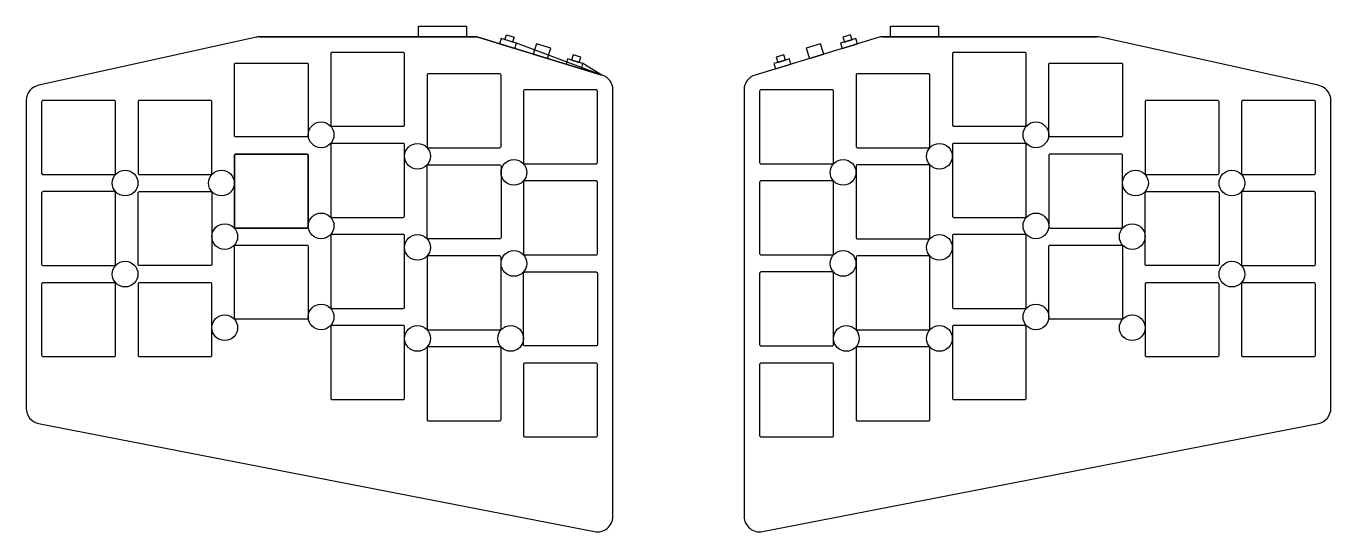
# Model space of a CAD drawing. Header units: millimetres. Extents: x -49 to 195, y -83 to 12.
import ezdxf

# ---------------------------------------------------------------- set-up
doc = ezdxf.new("R2010")
doc.units = ezdxf.units.MM

msp = doc.modelspace()

# ---------------------------------------------------------------- linework, layer by layer
for points in [[(24.78, 9.68), (24.78, 11.68), (24.83, 11.68), (26.22, 11.68), (32.3, 11.68), (33.69, 11.68), (33.73, 11.68), (33.73, 9.68)], [(112.94, 9.68), (112.94, 11.68), (112.98, 11.68), (114.38, 11.68), (120.46, 11.68), (121.85, 11.68), (121.89, 11.68), (121.89, 9.68)], [(36.08, 9.55), (59.03, 2.55), (55.5, 4.68), (54.06, 5.11), (52.63, 5.55), (52.34, 4.59)], [(36.08, 9.55), (59.03, 2.55), (43.07, 8.47), (41.63, 8.9), (40.2, 9.34), (39.9, 8.39)]]:
    msp.add_lwpolyline(points)
for points in [[(42.64, 9.64), (42.35, 8.69), (41.63, 8.9), (40.91, 9.12), (41.2, 10.08)], [(104.03, 9.64), (104.33, 8.69), (105.04, 8.9), (105.76, 9.12), (105.47, 10.08)], [(42.77, 7.51), (43.07, 8.47), (41.63, 8.9), (40.2, 9.34), (39.9, 8.39)], [(46.22, 6.46), (48.9, 5.64), (49.48, 7.56), (46.8, 8.37)], [(97.78, 5.64), (100.46, 6.46), (99.87, 8.37), (97.2, 7.56)], [(103.9, 7.51), (106.77, 8.39), (106.48, 9.34), (105.04, 8.9), (103.61, 8.47)], [(52.34, 4.59), (55.21, 3.72), (55.5, 4.68), (54.06, 5.11), (52.63, 5.55)], [(53.64, 6.29), (53.35, 5.33), (54.06, 5.11), (54.78, 4.89), (55.07, 5.85)], [(91.47, 3.72), (94.34, 4.59), (94.04, 5.55), (92.61, 5.11), (91.17, 4.68)], [(93.33, 5.33), (93.03, 6.29), (91.6, 5.85), (91.89, 4.89), (92.61, 5.11)]]:
    msp.add_lwpolyline(points, close=True)
for points in [[(61.09, -79.84), (61.09, -0.22, 0.329947), (59.03, 2.55), (36.08, 9.55, 0.074135), (35.23, 9.68), (-4.85, 9.68, 0.054395), (-5.48, 9.61), (-46.14, 0.63, 0.361163), (-48.51, -2.22), (-48.51, -59.65, 0.359019), (-46.17, -62.5), (57.63, -82.68, 0.47165)], [(85.59, -0.22), (85.59, -79.84, 0.47165), (89.04, -82.68), (192.84, -62.5, 0.359019), (195.19, -59.65), (195.19, -2.22, 0.361163), (192.82, 0.63), (152.15, 9.61, 0.054395), (151.53, 9.68), (111.44, 9.68), (151.53, 9.68), (111.44, 9.68, 0.074135), (110.6, 9.55), (87.64, 2.55, 0.329947)], [(8.39, -6.77, 0.414214), (8.64, -7.02), (21.94, -7.02, 0.414214), (22.19, -6.77), (22.19, 6.53, 0.414214), (21.94, 6.78), (8.64, 6.78, 0.414214), (8.39, 6.53)], [(138.04, -7.02, 0.414214), (138.29, -6.77), (138.29, 6.53, 0.414214), (138.04, 6.78), (124.74, 6.78, 0.414214), (124.49, 6.53), (124.49, -6.77, 0.414214), (124.74, -7.02)], [(4.19, -8.62), (4.19, -8.77, -0.414214), (3.94, -9.02), (-9.36, -9.02, -0.414214), (-9.61, -8.77), (-9.61, 4.53, -0.414214), (-9.36, 4.78), (3.94, 4.78, -0.414214), (4.19, 4.53)], [(26.39, -10.77, 0.414214), (26.64, -11.02), (39.94, -11.02, 0.414214), (40.19, -10.77), (40.19, 2.53, 0.414214), (39.94, 2.78), (26.64, 2.78, 0.414214), (26.39, 2.53)], [(120.04, -11.02, 0.414214), (120.29, -10.77), (120.29, 2.53, 0.414214), (120.04, 2.78), (106.74, 2.78, 0.414214), (106.49, 2.53), (106.49, -10.77, 0.414214), (106.74, -11.02)], [(142.49, -8.62), (142.49, 4.53, -0.414214), (142.74, 4.78), (156.04, 4.78, -0.414214), (156.29, 4.53), (156.29, -8.77, -0.414214), (156.04, -9.02), (142.74, -9.02, -0.414214), (142.49, -8.77)], [(-45.61, -15.77, 0.414214), (-45.36, -16.02), (-32.06, -16.02, 0.414214), (-31.81, -15.77), (-31.81, -2.47, 0.414214), (-32.06, -2.22), (-45.36, -2.22, 0.414214), (-45.61, -2.47)], [(-14.06, -16.02, 0.414214), (-13.81, -15.77), (-13.81, -2.47, 0.414214), (-14.06, -2.22), (-27.36, -2.22, 0.414214), (-27.61, -2.47), (-27.61, -15.77, 0.414214), (-27.36, -16.02)], [(44.39, -13.77, 0.414214), (44.64, -14.02), (57.94, -14.02, 0.414214), (58.19, -13.77), (58.19, -0.47, 0.414214), (57.94, -0.22), (44.64, -0.22, 0.414214), (44.39, -0.47)], [(102.04, -14.02, 0.414214), (102.29, -13.77), (102.29, -0.47, 0.414214), (102.04, -0.22), (88.74, -0.22, 0.414214), (88.49, -0.47), (88.49, -13.77, 0.414214), (88.74, -14.02)], [(160.49, -15.77, 0.414214), (160.74, -16.02), (174.04, -16.02, 0.414214), (174.29, -15.77), (174.29, -2.47, 0.414214), (174.04, -2.22), (160.74, -2.22, 0.414214), (160.49, -2.47)], [(192.04, -16.02, 0.414214), (192.29, -15.77), (192.29, -2.47, 0.414214), (192.04, -2.22), (178.74, -2.22, 0.414214), (178.49, -2.47), (178.49, -15.77, 0.414214), (178.74, -16.02)], [(22.19, -12.62), (22.19, -10.47, 0.414214), (21.94, -10.22), (8.64, -10.22, 0.414214), (8.39, -10.47), (8.39, -23.77, 0.414214), (8.64, -24.02), (21.94, -24.02, 0.414214), (22.19, -23.77)], [(124.49, -12.62), (124.49, -23.77, 0.414214), (124.74, -24.02), (138.04, -24.02, 0.414214), (138.29, -23.77), (138.29, -10.47, 0.414214), (138.04, -10.22), (124.74, -10.22, 0.414214), (124.49, -10.47)], [(4.19, -25.62), (4.19, -12.47, 0.414214), (3.94, -12.22), (-9.36, -12.22, 0.414214), (-9.61, -12.47), (-9.61, -17.62), (-9.61, -25.77, 0.414214), (-9.36, -26.02), (3.94, -26.02, 0.414214), (4.19, -25.77)], [(40.19, -15.62), (40.19, -27.77, -0.414214), (39.94, -28.02), (26.64, -28.02, -0.414214), (26.39, -27.77), (26.39, -14.47, -0.414214), (26.64, -14.22), (39.94, -14.22, -0.414214), (40.19, -14.47)], [(106.49, -15.62), (106.49, -27.77, 0.414214), (106.74, -28.02), (120.04, -28.02, 0.414214), (120.29, -27.77), (120.29, -14.47, 0.414214), (120.04, -14.22), (106.74, -14.22, 0.414214), (106.49, -14.47)], [(142.49, -25.62), (142.49, -25.77, 0.414214), (142.74, -26.02), (156.04, -26.02, 0.414214), (156.29, -25.77), (156.29, -17.62), (156.29, -12.47, 0.414214), (156.04, -12.22), (142.74, -12.22, 0.414214), (142.49, -12.47)], [(-45.61, -32.77, 0.414214), (-45.36, -33.02), (-32.06, -33.02, 0.414214), (-31.81, -32.77), (-31.81, -19.47, 0.414214), (-32.06, -19.22), (-45.36, -19.22, 0.414214), (-45.61, -19.47)], [(-13.81, -27.62), (-13.81, -32.77, -0.414214), (-14.06, -33.02), (-27.36, -33.02, -0.414214), (-27.61, -32.77), (-27.61, -19.47, -0.414214), (-27.36, -19.22), (-14.06, -19.22, -0.414214), (-13.81, -19.47)], [(44.39, -30.77, 0.414214), (44.64, -31.02), (57.94, -31.02, 0.414214), (58.19, -30.77), (58.19, -17.47, 0.414214), (57.94, -17.22), (44.64, -17.22, 0.414214), (44.39, -17.47)], [(102.04, -31.02, 0.414214), (102.29, -30.77), (102.29, -17.47, 0.414214), (102.04, -17.22), (88.74, -17.22, 0.414214), (88.49, -17.47), (88.49, -30.77, 0.414214), (88.74, -31.02)], [(160.49, -27.62), (160.49, -19.47, -0.414214), (160.74, -19.22), (174.04, -19.22, -0.414214), (174.29, -19.47), (174.29, -32.77, -0.414214), (174.04, -33.02), (160.74, -33.02, -0.414214), (160.49, -32.77)], [(192.04, -33.02, 0.414214), (192.29, -32.77), (192.29, -19.47, 0.414214), (192.04, -19.22), (178.74, -19.22, 0.414214), (178.49, -19.47), (178.49, -32.77, 0.414214), (178.74, -33.02)], [(4.19, -42.62), (4.19, -42.77, -0.414214), (3.94, -43.02), (-9.36, -43.02, -0.414214), (-9.61, -42.77), (-9.61, -29.47, -0.414214), (-9.36, -29.22), (3.94, -29.22, -0.414214), (4.19, -29.47)], [(22.19, -29.62), (22.19, -27.47, 0.414214), (21.94, -27.22), (8.64, -27.22, 0.414214), (8.39, -27.47), (8.39, -40.77, 0.414214), (8.64, -41.02), (21.94, -41.02, 0.414214), (22.19, -40.77)], [(124.49, -29.62), (124.49, -40.77, 0.414214), (124.74, -41.02), (138.04, -41.02, 0.414214), (138.29, -40.77), (138.29, -27.47, 0.414214), (138.04, -27.22), (124.74, -27.22, 0.414214), (124.49, -27.47)], [(142.49, -42.62), (142.49, -29.47, -0.414214), (142.74, -29.22), (156.04, -29.22, -0.414214), (156.29, -29.47), (156.29, -42.77, -0.414214), (156.04, -43.02), (142.74, -43.02, -0.414214), (142.49, -42.77)], [(40.19, -32.62), (40.19, -31.47, 0.414214), (39.94, -31.22), (26.64, -31.22, 0.414214), (26.39, -31.47), (26.39, -44.77, 0.414214), (26.64, -45.02), (39.94, -45.02, 0.414214), (40.19, -44.77)], [(106.49, -32.62), (106.49, -44.77, 0.414214), (106.74, -45.02), (120.04, -45.02, 0.414214), (120.29, -44.77), (120.29, -31.47, 0.414214), (120.04, -31.22), (106.74, -31.22, 0.414214), (106.49, -31.47)], [(-45.61, -49.77, 0.414214), (-45.36, -50.02), (-32.06, -50.02, 0.414214), (-31.81, -49.77), (-31.81, -36.47, 0.414214), (-32.06, -36.22), (-45.36, -36.22, 0.414214), (-45.61, -36.47)], [(-13.81, -44.62), (-13.81, -36.47, 0.414214), (-14.06, -36.22), (-27.36, -36.22, 0.414214), (-27.61, -36.47), (-27.61, -49.77, 0.414214), (-27.36, -50.02), (-14.06, -50.02, 0.414214), (-13.81, -49.77)], [(44.39, -46.62), (44.39, -34.47, -0.414214), (44.64, -34.22), (57.94, -34.22, -0.414214), (58.19, -34.47), (58.19, -47.77, -0.414214), (57.94, -48.02), (44.64, -48.02, -0.414214), (44.39, -47.77)], [(102.29, -46.62), (102.29, -34.47, 0.414214), (102.04, -34.22), (88.74, -34.22, 0.414214), (88.49, -34.47), (88.49, -47.77, 0.414214), (88.74, -48.02), (102.04, -48.02, 0.414214), (102.29, -47.77)], [(160.49, -44.62), (160.49, -49.77, 0.414214), (160.74, -50.02), (174.04, -50.02, 0.414214), (174.29, -49.77), (174.29, -36.47, 0.414214), (174.04, -36.22), (160.74, -36.22, 0.414214), (160.49, -36.47)], [(192.04, -50.02, 0.414214), (192.29, -49.77), (192.29, -36.47, 0.414214), (192.04, -36.22), (178.74, -36.22, 0.414214), (178.49, -36.47), (178.49, -49.77, 0.414214), (178.74, -50.02)], [(22.19, -46.62), (22.19, -44.47, 0.414214), (21.94, -44.22), (8.64, -44.22, 0.414214), (8.39, -44.47), (8.39, -57.77, 0.414214), (8.64, -58.02), (21.94, -58.02, 0.414214), (22.19, -57.77)], [(124.49, -46.62), (124.49, -57.77, 0.414214), (124.74, -58.02), (138.04, -58.02, 0.414214), (138.29, -57.77), (138.29, -44.47, 0.414214), (138.04, -44.22), (124.74, -44.22, 0.414214), (124.49, -44.47)], [(26.39, -61.77, 0.414214), (26.64, -62.02), (39.94, -62.02, 0.414214), (40.19, -61.77), (40.19, -48.47, 0.414214), (39.94, -48.22), (26.64, -48.22, 0.414214), (26.39, -48.47)], [(120.04, -62.02, 0.414214), (120.29, -61.77), (120.29, -48.47, 0.414214), (120.04, -48.22), (106.74, -48.22, 0.414214), (106.49, -48.47), (106.49, -61.77, 0.414214), (106.74, -62.02)], [(44.39, -64.77, 0.414214), (44.64, -65.02), (57.94, -65.02, 0.414214), (58.19, -64.77), (58.19, -51.47, 0.414214), (57.94, -51.22), (44.64, -51.22, 0.414214), (44.39, -51.47)], [(102.04, -65.02, 0.414214), (102.29, -64.77), (102.29, -51.47, 0.414214), (102.04, -51.22), (88.74, -51.22, 0.414214), (88.49, -51.47), (88.49, -64.77, 0.414214), (88.74, -65.02)]]:
    msp.add_lwpolyline(points, format="xyb", close=True)
for points in [[(-4.85, 9.68), (35.23, 9.68, -0.074135), (36.08, 9.55), (59.03, 2.55)], [(-9.61, -17.62), (-9.61, -12.47, -0.414214), (-9.36, -12.22), (3.94, -12.22, -0.414214), (4.19, -12.47), (4.19, -25.62)], [(156.29, -17.62), (156.29, -12.47, 0.414214), (156.04, -12.22), (142.74, -12.22, 0.414214), (142.49, -12.47), (142.49, -25.62)], [(4.19, -25.62), (4.19, -25.77, -0.414214), (3.94, -26.02), (-9.36, -26.02, -0.414214), (-9.61, -25.77), (-9.61, -17.62)], [(142.49, -25.62), (142.49, -25.77, 0.414214), (142.74, -26.02), (156.04, -26.02, 0.414214), (156.29, -25.77), (156.29, -17.62)]]:
    msp.add_lwpolyline(points, format="xyb")
for centre in [(6.59, -8.62), (140.08, -8.62), (24.59, -12.62), (122.08, -12.62), (42.59, -15.62), (42.59, -15.62), (104.08, -15.62), (104.08, -15.62), (-30.02, -17.62), (-12.02, -17.62), (-12.02, -17.62), (158.69, -17.62), (158.69, -17.62), (176.69, -17.62), (6.59, -25.62), (140.08, -25.62), (-11.41, -27.62), (158.08, -27.62), (24.59, -29.62), (122.08, -29.62), (42.59, -32.62), (104.08, -32.62), (-30.02, -34.62), (176.69, -34.62), (6.59, -42.62), (140.08, -42.62), (-11.41, -44.62), (-11.41, -44.62), (-11.41, -44.62), (158.08, -44.62), (158.08, -44.62), (24.59, -46.62), (41.98, -46.62), (41.98, -46.62), (104.69, -46.62), (104.69, -46.62), (122.08, -46.62)]:
    msp.add_circle(centre, 2.4)
msp.add_arc((-45.36, -15.77), 0.25, 180, 270)

doc.saveas('drawing.dxf')
